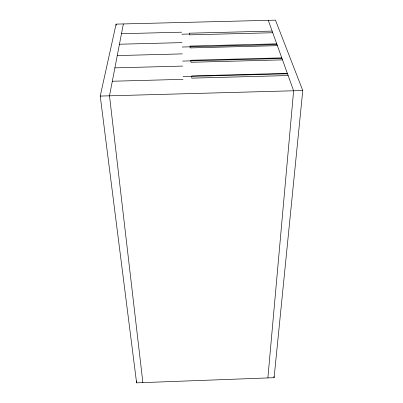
<?xml version="1.0" encoding="UTF-8"?>
<svg xmlns="http://www.w3.org/2000/svg" width="403" height="403" viewBox="0 0 403 403"><rect width="100%" height="100%" fill="white"/><g stroke="black" fill="none" stroke-linecap="round" stroke-linejoin="round"><path stroke-width="0.6" d="M136.597 382.85L100.231 96.07L116.084 24.12L275.471 20.15L302.769 90.519L274.105 377.697L136.597 382.85L136.713 380.971M267.884 377.928L293.621 90.771L268.267 20.331M123.368 23.938L109.5 95.818L142.879 382.613M281.778 57.871L190.831 60.259L190.941 62.274L282.498 59.861M182.549 61.085L281.994 58.47M114.89 67.875L182.685 66.082M287.349 73.341L191.687 75.905L191.808 78.137L288.145 75.547M182.972 76.595L287.51 73.794M112.316 81.24L183.043 79.341M100.231 96.07L302.769 90.519M121.484 33.706L181.768 32.185M272.141 31.091L189.35 33.187L189.44 34.854L272.735 32.744M181.824 34.21L189.395 34.018M119.454 44.224L182.05 42.617M276.735 43.851L190.055 46.083L190.156 47.912L277.385 45.66M182.166 47.02L276.992 44.577M117.263 55.579L182.352 53.886M273.904 376.457L274.105 377.697M116.084 24.12L116.21 25.374"/></g></svg>
